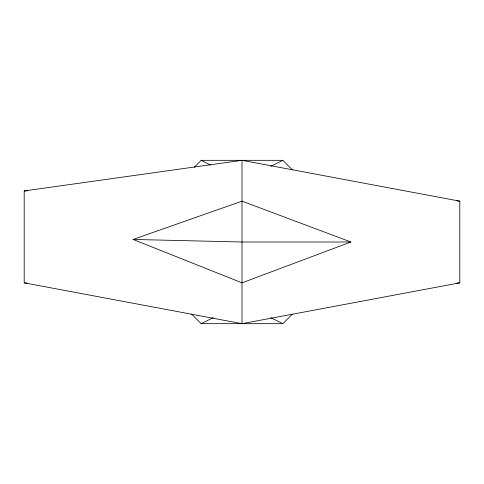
<?xml version="1.0" encoding="UTF-8"?>
<svg xmlns="http://www.w3.org/2000/svg" width="484" height="484" viewBox="0 0 484 484"><rect width="100%" height="100%" fill="white"/><g stroke="black" fill="none" stroke-linecap="round" stroke-linejoin="round"><path stroke-width="0.73" d="M194.266 167.222L201.162 160.325L282.837 160.325L292.384 169.872M191.616 314.128L201.162 323.675L282.837 323.675L292.384 314.128M270.786 166.351L282.837 160.325M201.162 323.675L213.214 317.649M350.9 242L242 282.837L133.1 239.447L242 201.162L350.9 242L242 242L133.1 239.447M242 323.675L459.8 282.837L459.8 201.162L242 160.325L24.2 190.95L24.2 282.837L242 323.675L242 160.325M456.793 283.122L459.8 282.837M24.2 190.95L27.969 190.775M456.793 200.878L459.8 201.162M24.2 282.837L27.207 283.122M201.162 160.325L210.534 165.014M270.786 317.649L282.837 323.675"/></g></svg>
